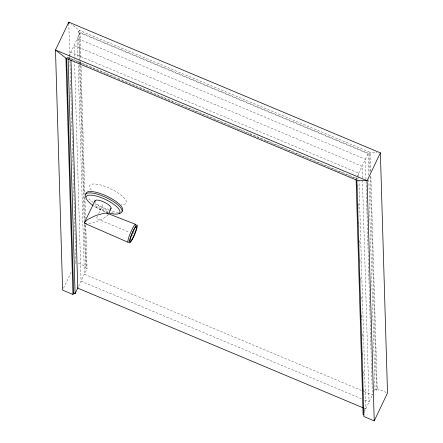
<?xml version="1.0" encoding="UTF-8"?>
<svg xmlns="http://www.w3.org/2000/svg" width="443" height="443" viewBox="0 0 443 443"><rect width="100%" height="100%" fill="white"/><g stroke="black" fill="none" stroke-linecap="round" stroke-linejoin="round"><path stroke-width="0.33" stroke-dasharray="2.21 1.66" d="M73.682 60.281L68.1 57.939L68.682 56.715M68.975 56.106L80.045 32.882L78.555 31.719L79.214 30.323L71.378 24.193M97.543 216.029L96.391 218.449L129.494 232.337M98.7 213.609L103.031 204.528M63.504 288.271L71.467 271.565M75.299 263.524L75.891 262.289M78.594 286.355L87.044 268.635L85.565 268.015L86.23 266.625L84.995 225.022M284.09 148.549L356.089 178.75L356.67 177.527M356.964 176.918L368.033 153.693L369.495 153.765L370.16 152.375L376.976 152.708M364.251 412.056L372.701 394.336M374.451 390.671L375.033 389.447L368.792 179.144M375.033 389.447L376.511 390.067L377.17 388.672L370.835 175.223M108.197 214.822L104.93 217.629L98.662 220.747A18.041 5.77 -22 0 1 94.304 222.32L87.98 223.743M356.089 178.75L357.551 178.822L66.605 56.77L68.1 57.939M108.352 212.873L99.847 209.461L93.501 205.84M76.168 61.322L85.477 65.232M86.097 65.492L105.34 73.56M105.96 73.82L114.648 77.47M117.755 78.771L121.476 80.333M122.096 80.593L167.404 99.597M168.024 99.858L175.472 102.986M177.338 103.767L187.267 107.931M187.887 108.192L229.468 125.635M230.094 125.895L249.331 133.969M249.952 134.229L259.88 138.393M260.506 138.653L265.468 140.736M266.088 140.996L283.47 148.289M78.322 263.308L86.23 266.625M377.17 388.672L386.296 392.498M361.543 390.471L84.386 274.206L78.106 62.651M364.096 391.54L372.375 395.012L365.996 180.002M361.41 398.766L81.069 281.161L74.546 61.311M364.6 400.101L369.058 401.973L362.49 180.738M364.467 408.402L365.741 408.933L358.847 176.641M370.719 171.192L370.16 152.375L79.214 30.323L80.094 59.888M370.032 171.912L369.495 153.765L78.555 31.719L79.507 63.969M370.154 175.943L376.511 390.067M368.67 175.129L368.033 153.693L80.045 32.882L80.82 59.002M365.973 179.31L365.381 159.264L77.392 38.452L77.962 57.812M362.413 177.975L362.064 166.225L74.07 45.413L74.418 57.164M358.824 175.949L358.741 173.18L70.753 52.374L70.836 55.137M357.728 184.869L357.866 189.576M358.287 203.686L358.426 208.387M358.824 221.821L358.963 226.523M359.384 240.627L359.522 245.328M359.943 259.426L360.059 263.458M360.497 278.226L360.619 282.252M361.056 297.02L361.178 301.046M361.593 315.139L361.732 319.84M362.152 333.928L362.291 338.629M362.712 352.717L362.85 357.418M363.266 371.505L363.404 376.207M363.803 389.624L363.947 394.32M364.362 408.413L364.5 413.109M80.919 62.352L84.796 192.954M84.934 197.644L85.554 218.405M85.748 225.105L87.044 268.635M80.133 61.234L80.233 64.589M80.255 65.265L84.818 218.986M79.53 64.639L84.17 221.046M84.27 224.402L85.565 268.015M78.046 60.575L78.09 61.959M74.441 57.856L74.524 60.619M70.919 57.9L70.958 59.284M68.803 23.523L69.784 56.505M69.806 57.191L69.883 59.932M69.905 60.619L71.45 112.6M71.467 113.281L75.869 261.608M118.442 212.169A20.24 6.174 25.5 0 1 87.653 197.628M113.845 213.172A20.24 6.174 25.5 0 1 110.335 212.347M107.815 211.56A20.24 6.174 25.5 0 1 93.883 204.799M107.998 212.668A18.623 5.681 25.5 0 1 94.005 206.061M109.587 209.146A8.904 2.713 25.5 0 1 102.045 207.147A8.904 2.713 25.5 0 1 95.511 202.551M134.124 231.412A9.707 1.434 -67.3 0 1 132.319 235.77M91.236 190.113A20.24 6.174 25.5 0 1 98.163 184.426A20.24 6.174 25.5 0 1 122.329 196.16A20.24 6.174 25.5 0 1 121.144 204.633"/><path stroke-width="0.66" d="M95.029 200.712L84.591 222.209L84.624 223.327L128.044 242.249M109.183 212.496L111.032 208.509M374.235 420.85L367.109 180.711L55.491 49.987L65.941 58.166L356.886 180.212L363.897 416.514L374.235 420.85L387.509 393.013L380.382 152.874L68.765 22.15L55.491 49.987L62.618 290.126L72.957 294.462L73.621 293.072L66.644 58.116M73.621 293.072L75.094 293.692L78.007 287.579M380.382 152.874L367.109 180.711L356.886 180.212M84.591 222.209L87.852 219.401L94.121 216.284A18.041 5.77 -22 0 1 98.484 214.711C101.436 214.24 105.966 211.765 108.38 214.19M86.413 223.815L84.895 223.516M107.505 213.365L135.619 224.374M363.194 407.865L77.752 288.122L70.98 59.977M364.068 414.914L363.083 414.504L356.106 179.421M69.811 22.97L68.765 22.15L68.803 23.523M68.117 58.609L75.094 293.692M65.941 58.166L72.957 294.462M85.898 194.084A20.24 6.174 25.5 0 1 106.785 196.144A20.24 6.174 25.5 0 1 122.13 211.189M85.698 197.107A20.24 6.174 25.5 0 1 106.774 197.849A20.24 6.174 25.5 0 1 119.333 213.437M93.002 205.391A18.623 5.681 25.5 0 1 91.468 195.153A18.623 5.681 25.5 0 1 117.434 207.413A18.623 5.681 25.5 0 1 109.144 213.011M95.062 201.809A8.904 2.713 25.5 0 1 103.939 202.036A8.904 2.713 25.5 0 1 110.457 208.963M128.564 242.088A9.707 1.434 -67.3 0 1 130.79 232.104A9.707 1.434 -67.3 0 1 135.802 225.326M132.629 238.201A8.09 1.191 -67.2 0 0 136.472 226.484A8.09 1.191 -67.2 0 0 130.851 237.105A8.09 1.191 -67.2 0 0 132.629 238.201M132.468 239.104A9.713 1.434 -67.2 0 0 137.108 224.994A9.713 1.434 -67.2 0 0 130.364 237.708A9.713 1.434 -67.2 0 0 132.468 239.104"/></g></svg>
